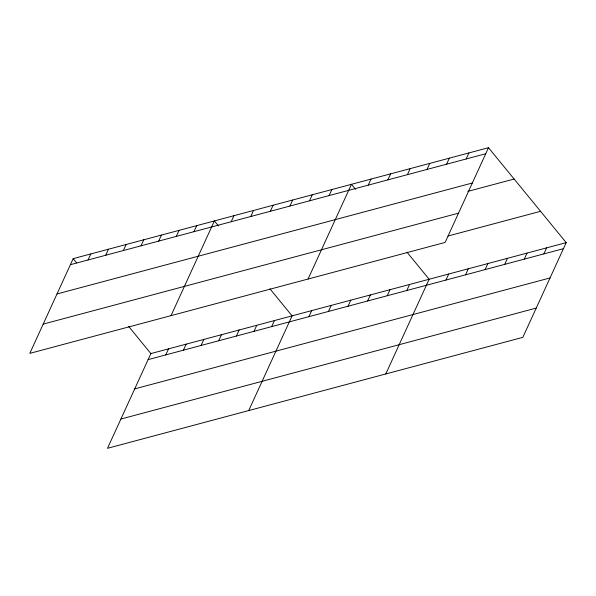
<?xml version="1.0" encoding="UTF-8"?>
<svg xmlns="http://www.w3.org/2000/svg" width="596" height="596" viewBox="0 0 596 596"><rect width="100%" height="100%" fill="white"/><g stroke="black" fill="none" stroke-linecap="round" stroke-linejoin="round"><path stroke-width="0.89" d="M488.497 147.704L73.166 258.649L29.8 353.368L445.13 242.423L488.497 147.704L566.2 242.632L522.834 337.351L107.504 448.296L150.87 353.577L566.2 242.632M88.052 259.975L90.816 253.933M105.701 255.259L108.472 249.217M123.357 250.543L126.121 244.502M141.006 245.828L143.77 239.786M158.655 241.112L161.427 235.07M176.312 236.396L179.076 230.354M193.961 231.68L196.725 225.638M171.015 315.649L214.381 220.93L218.456 225.914M165.755 354.903L168.519 348.861M231.188 221.734L233.96 215.7M183.412 350.187L186.175 344.145M250.774 216.504L253.538 210.47M201.061 345.471L203.825 339.429M270.353 211.275L273.117 205.233M218.71 340.756L221.474 334.714M289.932 206.045L292.696 200.003M236.366 336.04L239.13 329.998M309.51 200.815L312.274 194.773M254.015 331.324L256.779 325.289M329.089 195.585L331.86 189.543M271.664 326.608L274.428 320.574M308.072 279.032L351.439 184.313L355.514 189.297M248.718 410.577L292.085 315.858L269.936 288.799M368.254 185.125L371.017 179.083M308.899 316.67L311.663 310.628M387.832 179.895L390.596 173.853M328.478 311.44L331.242 305.398M407.411 174.665L410.175 168.623M348.057 306.202L350.82 300.168M426.989 169.435L429.753 163.393M367.635 300.973L370.399 294.938M446.568 164.205L449.332 158.163M387.214 295.743L389.985 289.708M466.147 158.976L468.918 152.934M406.792 290.513L409.564 284.478M385.776 373.968L429.142 279.248L406.993 252.19M445.957 280.053L448.721 274.018M465.536 274.823L468.3 268.781M485.114 269.593L487.878 263.551M504.693 264.363L507.464 258.321M524.271 259.133L527.043 253.091M543.857 253.903L546.621 247.861M70.403 264.684L485.733 153.746M57 293.955L472.33 183.009M467.86 191.39L514.139 179.031M43.195 324.105L458.525 213.159M447.998 236.031L540.557 211.304M148.106 359.619L563.436 248.674M134.703 388.883L550.034 277.937M120.906 419.033L536.229 308.087M73.166 258.649L76.66 262.918M128.721 326.519L150.87 353.577"/></g></svg>
